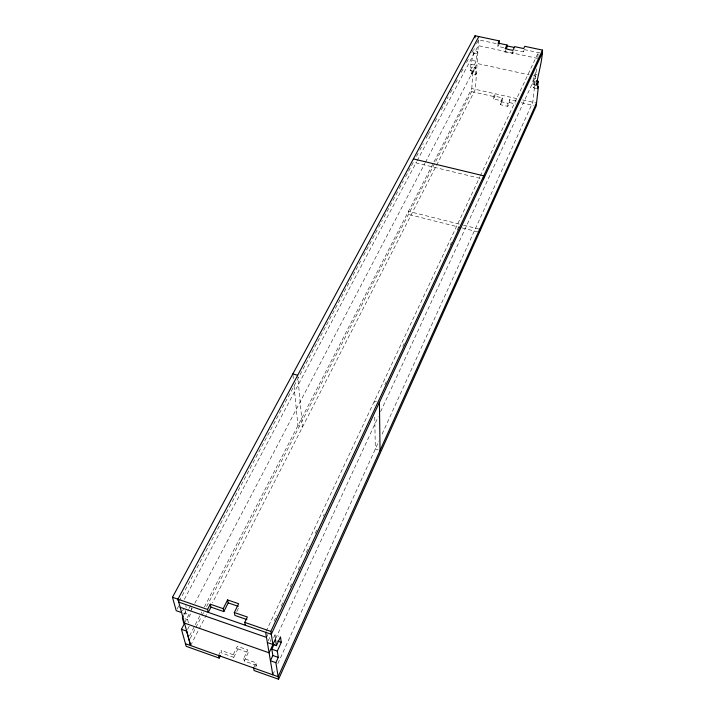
<?xml version="1.0" encoding="UTF-8"?>
<svg xmlns="http://www.w3.org/2000/svg" width="715" height="715" viewBox="0 0 715 715"><rect width="100%" height="100%" fill="white"/><g stroke="black" fill="none" stroke-linecap="round" stroke-linejoin="round"><path stroke-width="0.54" stroke-dasharray="3.58 2.68" d="M470.184 70.508L472.123 66.817L475.824 67.621L473.893 71.321L470.184 70.508C470.783 63 473.196 56.002 474.277 48.638M471.677 74.145L472.829 71.938L476.503 72.751L475.35 74.959L471.677 74.145L472.123 66.817M206.635 606.606L471.614 91.592L472.829 71.938M473.893 71.321L474.286 64.967L476.226 61.276L476.708 53.786L477.87 51.587L474.143 50.783M475.35 74.959L475.824 67.621M478.63 39.772L475.421 89.366L212.48 602.834M493.681 99.019L493.922 95.98L495.021 93.745L494.771 96.784L493.681 99.019L502.207 100.931L502.466 97.892L493.922 95.98M503.78 47.673L497.863 46.404L498.123 43.106M516.275 100.985L509.822 99.537L509.536 102.585L507.748 106.347L500.393 104.685L500.652 101.646L502.466 97.892M513.459 51.811L512.539 53.679L504.87 52.025L505.058 49.827M507.748 106.347L508.025 103.309L509.822 99.537M512.539 53.679L512.744 51.471M514.389 49.943L523.326 51.855L523.55 49.657M536.473 85.094L532.675 84.254L533.363 77.89L535.124 74.11L535.472 70.892M536.447 88.437L533.622 87.811L534.427 80.473L532.675 84.254M536.491 68.917L532.818 102.2L381.783 434.792M537.76 57.432L538.297 52.579L480.346 175.801M272.799 674.799L275.105 669.714M277.876 663.618L379.022 440.878M533.622 87.811L534.659 85.55L536.536 85.97M273.631 637.869L274.989 634.947L278.644 636.225M275.65 638.638L378.262 416.738M380.603 411.67L535.678 76.273L533.506 75.799M268.197 640.783L269.85 637.226L270.565 641.552M266.498 637.396L267.919 634.366M274.068 621.228L276.911 615.168M281.165 606.07L284.007 600.01M290.156 586.872L291.577 583.842M298.2 569.694L299.621 566.664M306.243 552.516L309.086 546.457M315.235 533.319L317.129 529.279M323.278 516.141L324.226 514.121M384.804 384.777L386.225 381.747M402.786 346.382L404.207 343.352M450.101 245.334L451.523 242.305M457.207 230.176L458.628 227.147M254.004 667.113L256.015 662.805L243.726 658.452L247.765 649.962L237.326 646.28L233.242 654.726L233.805 657.317L221.668 653.01L221.069 650.409L233.242 654.726M255.702 667.095L256.497 665.379L256.015 662.805M266.114 631.309L479.89 176.775M256.497 665.379L244.253 661.035L248.275 652.563L247.765 649.962M233.805 657.317L237.872 648.889L237.326 646.28M500.393 104.685L502.207 100.931M523.326 51.855L524.05 50.363M218.567 655.494L221.069 650.409M236.835 611.54L239.239 606.678M504.87 52.025L505.809 50.166M497.863 46.404L498.614 44.929M190.619 645.547L207.404 612.764M189.555 635.778L201.827 611.995M204.383 607.035L471.802 88.553L517.66 98.804M190.288 638.379L195.392 628.449M195.901 627.457L201.523 616.536M202.032 615.544L203.569 612.567M187.562 629.468L189.323 626.09M188.456 622.872L187.598 619.664L191.021 613.104M184.47 623.06L190.154 612.192M190.673 611.2L192.219 608.233M194.811 603.29L424.88 163.342M425.398 162.35L477.093 63.483L529.172 74.852M183.8 615.007L185.757 611.271M183.442 613.139L186.097 614.06L188.563 609.359M189.055 608.42L190.539 605.605M182.504 610.86L183.415 609.144M184.336 599.411L416.541 161.921M417.06 160.938L478.255 45.653L537.653 58.398M177.141 608.983L178.965 605.56M179.268 601.127L361.504 259.429M363.604 255.496L371.353 240.973M372.533 238.756L378.181 228.183M378.7 227.2L382.373 220.309M384.089 217.092L398.121 190.789M399.319 188.537L403.367 180.949M405.628 176.721L413.342 162.251L481.347 178.661M416.479 156.379L418.561 152.465M419.803 150.132L423.262 143.644M426.104 138.317L427.686 135.358M427.963 134.831L431.1 128.959M435.033 121.577L436.615 118.619M441.334 109.752L448.162 96.954M450.423 92.727L453.417 87.105M455.643 82.931L458.145 78.248M461.291 72.34L463.4 68.399M466.546 62.491L468.647 58.55M471.802 52.642L473.401 49.639M476.53 43.785L478.63 39.843L497.068 43.776M524.193 49.567L542.149 53.402M472.973 52.982L476.708 53.786M472.517 60.471L476.226 61.276M535.124 74.11L537.028 74.521M470.568 64.153L474.286 64.967M533.363 77.89L535.276 78.31M522.674 99.93L536.527 103.023M471.614 91.592L494.771 96.784M521.298 102.728L534.06 105.588M509.536 102.585L515.98 104.024M500.652 101.646L508.025 103.309M459.182 224.081L408.48 211.327L408.435 214.384L461.157 227.683M463.499 225.171L479.685 229.238M462.239 227.951L478.371 232.026M376.456 401.499L374.472 400.918L374.544 405.298M378.155 449.887L375.321 449.038L374.723 415.138M184.962 618.734L187.598 619.664M237.872 648.889L248.275 652.563M185.078 610.27L186.097 614.06M185.748 605.641L186.249 607.518M191.021 607.482L191.513 609.359M243.726 658.452L244.253 661.035M274.989 634.947L275.847 640.461M292.962 375L293.391 379.397M294.044 386.011L297.932 425.657L302.508 427.034L297.771 376.403"/><path stroke-width="1.07" d="M474.939 37.895L475.073 35.75L499.258 40.898L498.99 44.187M479.452 232.295L479.685 229.238M483.501 179.179L483.76 175.836L413.404 158.909M506.747 48.307L507.033 45.009L498.123 43.106L499.258 40.898M536.322 80.884L538.207 81.304L537.385 88.642L538.413 86.381L536.187 106.07L278.555 679.25L254.102 670.536L253.602 667.971M507.033 45.009L505.156 48.727L512.843 50.372L514.693 46.645L523.657 48.557L524.747 46.323L542.524 50.104C542.059 62.205 538.306 73.377 536.473 85.094L538.207 81.304M536.527 103.023L278.144 676.703L185.471 643.715M278.555 679.25L275.874 662.671L278.278 657.398L277.295 651.115L281.299 642.365L280.477 636.859L276.437 645.654L267.365 642.562M274.06 644.34L271.816 649.193L272.844 655.485L270.431 660.749L275.874 662.671M542.149 53.402L271.298 634.285L178.741 602.11L177.937 599.17L478.844 36.554M272.951 644.51L270.833 631.408L542.524 50.104M245.325 625.259L244.762 622.363L247.363 617.018L234.314 612.514L238.658 603.737L227.584 599.93L223.187 608.662L223.822 611.593L210.952 607.133L210.273 604.202L223.187 608.662M183.308 615.937L182.325 617.814L184.086 624.249L181.44 629.307L186.195 646.324L219.183 658.086L220.426 655.548M223.822 611.593L228.201 602.879L227.584 599.93M210.952 607.133L208.271 612.38L207.573 609.457L210.273 604.202M181.601 612.576L176.23 610.699L172.476 597.275L475.073 35.75M506.837 45.867L514.425 47.485M292.855 373.891L297.672 375.295M228.201 602.879L238.238 606.329M246.907 619.583L234.913 615.427L234.314 612.514M172.476 597.275L207.573 609.457M244.762 622.363L270.833 631.408M277.67 641.096L281.299 642.365M180.153 607.294L266.498 637.396M271.816 649.193L277.295 651.115M184.47 623.06L269.099 652.822L275.418 639.165L276.437 645.654M272.844 655.485L278.278 657.398M181.44 629.307L186.686 631.166L190.619 645.547L177.937 599.17M218.567 655.494L219.183 658.086M265.64 632.319L272.799 674.799M379.433 402.375L380.04 450.459"/></g></svg>
